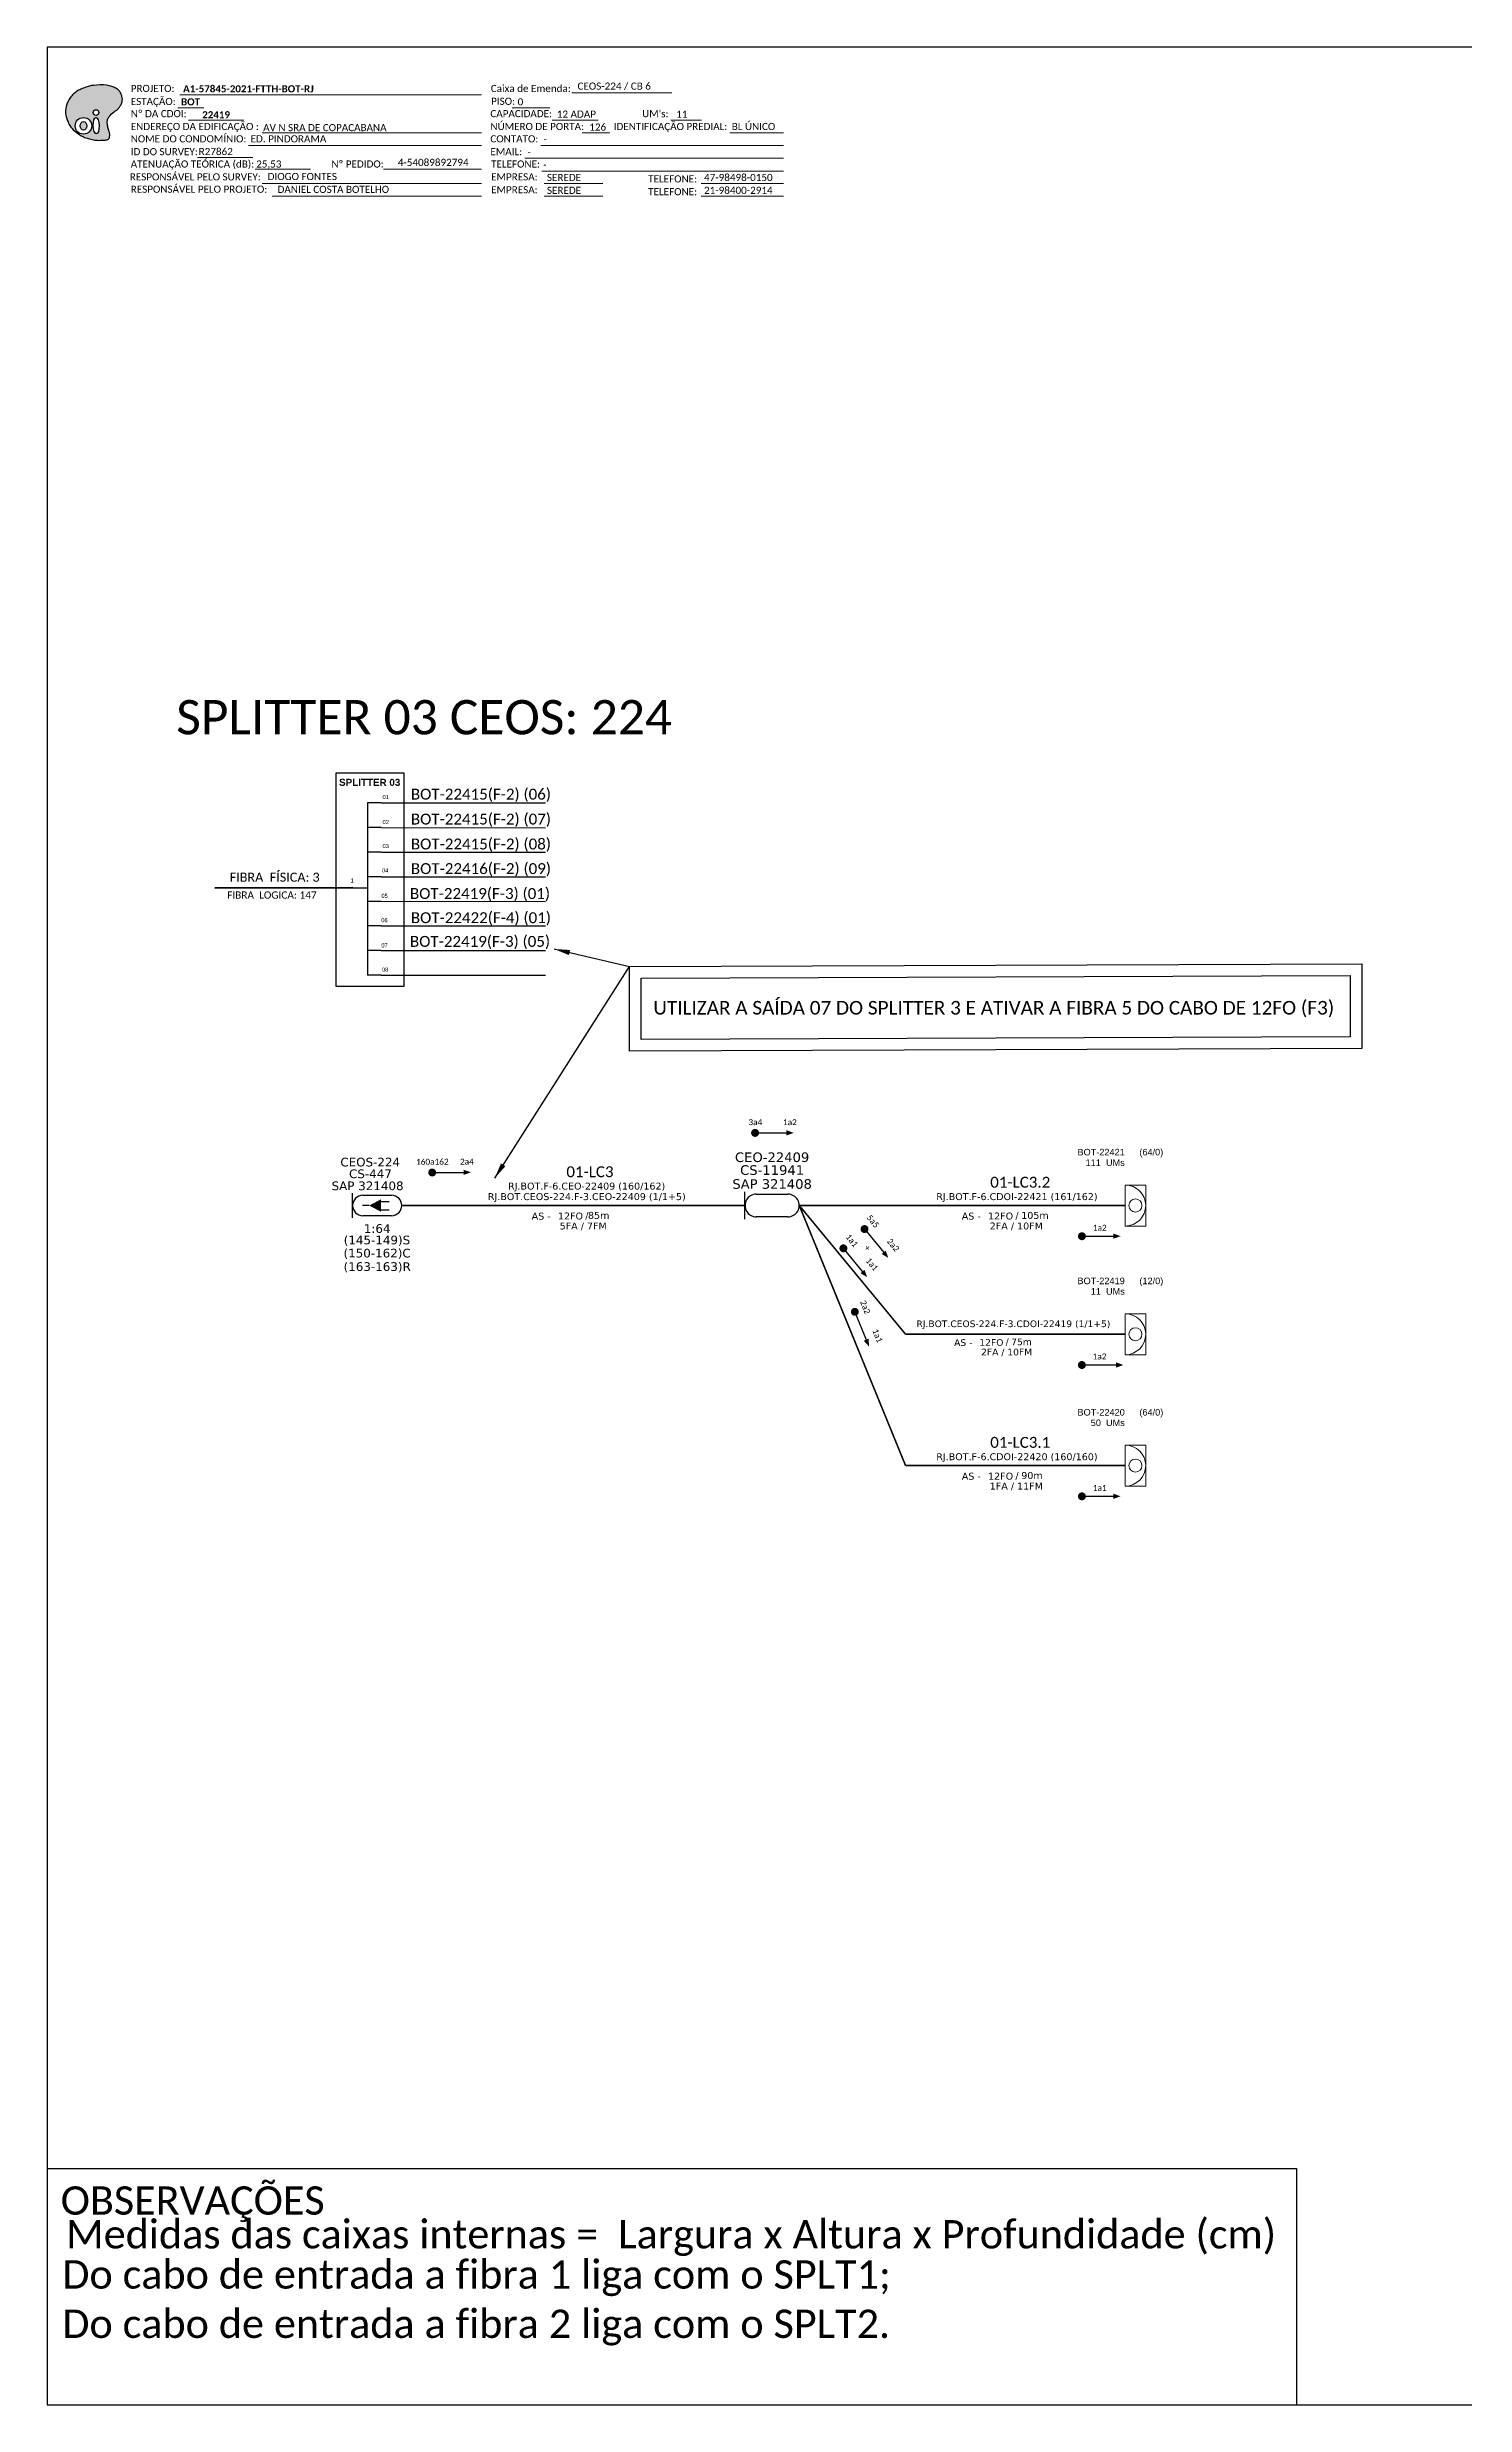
# Model space of a CAD drawing. Header units: millimetres. Extents: x 5390 to 6228, y -535 to 59.
# Drawn here: x 5390 to 5747, y -535 to 59 of the extents above; entities that cross this region are included whole.
import ezdxf
from ezdxf.enums import TextEntityAlignment as Align

# ---------------------------------------------------------------- set-up
doc = ezdxf.new("R2010")
doc.units = ezdxf.units.MM
for name, color, linetype, lineweight in [("20.0-LEGENDA DOS CDO'S", 1, 'Continuous', 0), ('20.1-CDO_INTERIOR', 1, 'Continuous', 0), ('40.1-ETIQUETAS', 1, 'Continuous', 20)]:
    doc.layers.add(name, color=color, linetype=linetype, lineweight=lineweight)
for name, color, linetype in [('20.4-CEOS', 1, 'Continuous'), ('CABO OPTICO EXISTENTE', 5, 'Continuous'), ('CAP a instalar', 1, 'Continuous'), ('CD de instalação futura', 8, 'Continuous'), ('SETA', 7, 'Continuous')]:
    doc.layers.add(name, color=color, linetype=linetype)
doc.styles.add('ARIAL', font='arial.ttf')
doc.styles.add('MtXpl_Calibri', font='calibri.ttf')
doc.styles.add('siredit', font='verdana.ttf')
doc.styles.add('WMF-Calibri0', font='calibri.ttf')
doc.styles.add('WMF-Calibri1', font='calibrib.ttf')
doc.linetypes.add('FENCELINE1', pattern='A,0.25,-0.1,[133,ltypeshp.shx,S=0.1,R=0,X=-0.1,Y=0],-0.1,1', length=1.45)
doc.dimstyles.get("Standard").update_dxf_attribs({"dimtxt": 0.18, "dimasz": 0.18, "dimexe": 0.18, "dimexo": 0.0625, "dimgap": 0.09, "dimtad": 0, "dimtih": 1, "dimtoh": 1, "dimdec": 4, "dimzin": 0, "dimdsep": 46, "dimtxsty": 'Standard', "dimcen": 0.09, "dimadec": 0, "dimazin": 0, "dimtfac": 1, "dimtdec": 4, "dimtofl": 0, "dimtmove": 0, "dimatfit": 3, "dimfxl": 0, "dimtolj": 1, "dimtzin": 0, "dimarcsym": 0})

# ---------------------------------------------------------------- blocks, each defined once
blk = doc.blocks.new('CDOI_INT')
at = {"layer": '20.1-CDO_INTERIOR', "color": 0, "lineweight": 18}
blk.add_lwpolyline([(4.25, -4.25), (4.25, 4.25), (0, 4.25), (0, -4.25)], close=True, dxfattribs=at)
blk.add_circle((2.12, 0), 1.36, dxfattribs=at)
blk.add_arc((0, 0), 4.25, 270, 90, dxfattribs=at)
at = {"layer": "20.0-LEGENDA DOS CDO'S", "color": 0, "style": 'ARIAL'}
for tag, p in [('CDO_N', (-0.08, 10.38)), ('SPLITER_1', (21.18, 10.38)), ('SPLITER_2', (21.19, 8.68)), ('SAP', (-0.08, 6.23)), ('SURVEY', (-0.08, 8.2)), ('1:XX', (5.94, -2.22)), ('UMS', (5.94, -4.24))]:
    blk.add_attdef(tag, p, '', height=1.36, dxfattribs=at)
blk.add_attdef('FIBRAS_UTILIZADAS', text='', height=1.36, dxfattribs=at).set_placement((15.34, 10.38), align=Align.CENTER)
blk = doc.blocks.new('ETIQUETA_RS5F')
at = {"layer": '40.1-ETIQUETAS', "color": 0, "style": 'siredit'}
blk.add_text('/', height=1.5, dxfattribs=at).set_placement((1.55, -1.95), align=Align.MIDDLE_RIGHT)
for tag, p in [('ETIQUETA_R_SECUNDARIA', (1.18, 2.1)), ('ETIQUETA_R_PRIMARIA', (1.18, 4.1)), ('F_ATIVAS/F_MORTAS', (1.11, -4.24))]:
    blk.add_attdef(tag, text='', height=1.5, dxfattribs=at).set_placement(p, align=Align.MIDDLE_CENTER)
for tag, p in [('TIPO_CABO', (-6.62, -2.12)), ('CAP_CABO', (0.37, -2.09))]:
    blk.add_attdef(tag, text='', height=1.5, dxfattribs=at).set_placement(p, align=Align.MIDDLE_RIGHT)
blk.add_attdef('METROS', text='', height=1.5, dxfattribs=at).set_placement((2.11, -1.95), align=Align.MIDDLE_LEFT)
for tag, p in [('FUSÃO_1', (0.82, -8.39)), ('FUSÃO_2', (0.82, -10.6)), ('FUSÃO_3', (0.82, -12.93)), ('FUSÃO_4', (0.82, -15.14)), ('FUSÃO_5', (0.82, -17.16))]:
    blk.add_attdef(tag, text='', height=1.5, dxfattribs=at).set_placement(p, align=Align.CENTER)
blk = doc.blocks.new('CEOS_RP_CT_DRT')
at = {"layer": '20.4-CEOS', "color": 0}
for p, q in [((-4.54, 1.19), (-1.19, 1.19)), ((-1.19, -1.19), (-4.54, -1.19))]:
    blk.add_line(p, q, dxfattribs=at)
for points in [[(-5.73, -1.43), (-5.73, 1.44)], [(-3.79, 0), (-4.59, 0)], [(-2.47, 0.48), (-1.45, 0.48)], [(-2.47, -0.52), (-1.45, -0.52)]]:
    blk.add_lwpolyline(points, dxfattribs=at)
blk.add_lwpolyline([(-3.79, 0, 0, 1.47, 0), (-2.41, 0, 1.47, 1.47, 0)], format="xyseb", dxfattribs=at)
for centre, start, end in [((-4.54, 0), 90, 270), ((-1.19, 0), 270, 90)]:
    blk.add_arc(centre, 1.19, start, end, dxfattribs=at)
at = {"layer": '20.4-CEOS', "color": 7, "style": 'siredit'}
for tag, p in [('Nº_DA_CEOS', (-2.86, 5.6)), ('LOCAL', (-2.86, 4.24)), ('SAP', (-2.86, 2.78)), ('RACIO_SPLITAGEM', (-2.86, -1.88)), ('FIBRAS_SPLITTER', (-2.86, -3.58)), ('FIBRAS_TOP_C', (-2.86, -5.08)), ('RESERVA_FINAIS', (-2.86, -6.39))]:
    blk.add_attdef(tag, text='', height=1.01, dxfattribs=at).set_placement(p, align=Align.TOP_CENTER)
blk = doc.blocks.new('OI')
h = blk.add_hatch(color=40)
edge = h.paths.add_edge_path()
edge.add_spline(control_points=[(4.35, -0.67), (3.92, -0.99), (3.26, -1.5), (2.81, -2.59), (2.9, -3.5), (3.06, -4.27), (3.31, -4.85), (3.37, -5.39), (3.4, -5.88), (3.2, -6.4), (2.54, -6.61), (1.65, -6.63), (0.55, -6.67), (-0.56, -6.42), (-1.61, -6.14), (-2.77, -5.61), (-3.92, -4.77), (-4.89, -3.7), (-5.34, -2.65), (-5.6, -1.94), (-5.85, -0.96), (-5.71, 0.47), (-5.1, 2.02), (-4.14, 3.02), (-3.3, 3.61), (-2.37, 4.16), (-1.36, 4.44), (-0.56, 4.7), (0.79, 4.85), (2.24, 4.97), (3.79, 4.57), (4.67, 4.21), (5.44, 3.65), (5.76, 2.99), (6.03, 2.21), (6.01, 1.46), (5.72, 0.64), (5.31, 0.08), (4.88, -0.38), (4.51, -0.55), (4.35, -0.67)], knot_values=[0, 0, 0, 0, 1.60434, 2.417191, 3.427595, 4.282808, 4.776746, 5.304182, 5.888771, 6.258406, 6.858137, 7.79129, 8.986195, 10.124242, 11.187857, 12.242908, 13.953784, 15.414161, 16.515391, 17.349188, 17.675853, 19.552021, 21.515531, 22.568638, 23.63245, 24.621084, 25.782718, 26.745347, 27.142653, 29.870543, 31.004649, 31.921532, 32.709589, 33.801391, 34.042471, 35.192333, 35.971461, 36.628871, 37.254359, 37.836911, 37.836911, 37.836911, 37.836911], degree=3, periodic=0)
h.paths.add_polyline_path([(1.13, -0.87, -1), (-0.04, -0.87, -1)], flags=16)
edge = h.paths.add_edge_path(flags=16)
edge.add_ellipse((0.56, -3.59), major_axis=(-0.02, 1.71), ratio=0.361305, start_angle=0, end_angle=360)
h.paths.add_polyline_path([(-0.36, -3.62, -1), (-3.8, -3.62, -1)], flags=16)
edge = h.paths.add_edge_path(flags=0)
edge.add_ellipse((-2.08, -3.62), major_axis=(0, 0.885), ratio=0.758294, start_angle=0, end_angle=360)
at = {"color": 40}
for centre, radius in [((-2.08, -3.62), 1.72), ((0.54, -0.87), 0.587)]:
    blk.add_circle(centre, radius, dxfattribs=at)
blk.add_ellipse((-2.08, -3.62), major_axis=(0, 0.885), ratio=0.758294, start_param=-3.141592653589792, end_param=3.141592653589792, dxfattribs=at)
blk.add_ellipse((0.56, -3.59), major_axis=(-0.02, 1.71), ratio=0.361305, dxfattribs=at)
at = {"color": 40, "start_tangent": (-0.800898, -0.598801), "end_tangent": (-0.800898, -0.598801)}
blk.add_spline([(4.35, -0.67), (3.2, -1.78), (2.9, -2.54), (2.92, -3.55), (3.12, -4.38), (3.28, -4.85), (3.37, -5.37), (3.35, -5.95), (3.2, -6.29), (2.66, -6.55), (1.73, -6.63), (0.54, -6.62), (-0.58, -6.41), (-1.6, -6.11), (-2.56, -5.67), (-3.95, -4.67), (-4.89, -3.56), (-5.37, -2.56), (-5.64, -1.78), (-5.72, -1.46), (-5.63, 0.42), (-4.84, 2.22), (-4.13, 2.99), (-3.27, 3.62), (-2.4, 4.09), (-1.3, 4.47), (-0.37, 4.72), (0.02, 4.77), (2.75, 4.8), (3.85, 4.53), (4.69, 4.16), (5.31, 3.68), (5.85, 2.73), (5.93, 2.5), (5.94, 1.35), (5.67, 0.62), (5.29, 0.08), (4.84, -0.36), (4.35, -0.67)], degree=3, dxfattribs=at)

msp = doc.modelspace()

# ---------------------------------------------------------------- linework, layer by layer
at = {"color": 7, "linetype": 'Continuous'}
for p, q in [((5470.24, -131.44), (5470.24, -174.87)), ((5473.76, -131.44), (5470.24, -131.44)), ((5473.76, -137.72), (5470.24, -137.72)), ((5473.76, -143.91), (5470.24, -143.91)), ((5466.59, -152.86), (5470.22, -152.86)), ((5473.76, -150.13), (5470.24, -150.13)), ((5473.76, -156.3), (5470.24, -156.3)), ((5473.76, -162.46), (5470.24, -162.46)), ((5473.76, -168.65), (5470.24, -168.65)), ((5473.76, -174.87), (5470.24, -174.87))]:
    msp.add_line(p, q, dxfattribs=at)
at = {"color": 10, "linetype": 'Continuous'}
for p, q in [((5473.76, -131.44), (5515.13, -131.45)), ((5473.76, -137.72), (5515.13, -137.73)), ((5473.76, -143.91), (5515.13, -143.92)), ((5473.76, -150.13), (5515.13, -150.15)), ((5473.76, -156.28), (5515.13, -156.3)), ((5473.76, -162.46), (5515.13, -162.47)), ((5473.76, -168.65), (5515.13, -168.66)), ((5473.76, -174.87), (5515.13, -174.88))]:
    msp.add_line(p, q, dxfattribs=at)
at = {"color": 1, "linetype": 'Continuous', "lineweight": 60}
msp.add_line((5466.59, -152.86), (5431.81, -152.97), dxfattribs=at)
for points in [[(5389.53, -535.08), (6228.1, -535.08), (6228.1, 58.92), (5389.53, 58.92), (5389.53, -535.08)], [(5389.53, -475.52), (5704.4, -475.52)]]:
    msp.add_lwpolyline(points)
at = {"color": 7, "lineweight": 0}
for points in [[(5422.49, 43.6), (5429.04, 43.6)], [(5423, 46.88), (5498.97, 46.88)], [(5506.77, 43.64), (5516.25, 43.64)], [(5521.81, 47.37), (5546.95, 47.37)], [(5425.15, 40.53), (5439.09, 40.53)], [(5443.72, 37.29), (5498.97, 37.29)], [(5516.82, 40.53), (5528.44, 40.53)], [(5524.4, 37.29), (5531.35, 37.29)], [(5546.76, 40.53), (5554.43, 40.53)], [(5561.58, 37.29), (5575.13, 37.29)], [(5427.47, 31.11), (5441.41, 31.11)], [(5440.31, 34.18), (5498.97, 34.18)], [(5509.9, 30.94), (5575.16, 30.94)], [(5513.94, 34.18), (5575.16, 34.18)], [(5442, 28.15), (5455.95, 28.15)], [(5443.72, 24.59), (5498.97, 24.59)], [(5474.33, 28.15), (5498.83, 28.15)], [(5474.84, 28.16), (5498.99, 28.16)], [(5514.18, 27.7), (5575.16, 27.7)], [(5514.79, 24.59), (5529.59, 24.59)], [(5554.39, 24.59), (5575.16, 24.59)], [(5446.21, 21.36), (5498.97, 21.36)], [(5514.79, 21.36), (5529.59, 21.36)], [(5554.39, 21.36), (5575.16, 21.36)]]:
    msp.add_lwpolyline(points, dxfattribs=at)
at = {"color": 7}
msp.add_lwpolyline([(5462.27, -177.65), (5479.55, -177.65), (5479.55, -123.99), (5462.27, -123.99)], close=True, dxfattribs=at)
at = {"color": 1}
for points in [[(5536.31, -172.68), (5720.86, -172.04), (5720.86, -193.39), (5536.31, -194.04)], [(5539.24, -175.62), (5717.93, -174.97), (5717.93, -190.46), (5539.24, -191.1)]]:
    msp.add_lwpolyline(points, close=True, dxfattribs=at)
for points, const_width in [([(5567.47, -214.63, 1), (5568.47, -214.63, 1)], 0.999), ([(5486.09, -224.62, 1), (5487.09, -224.61, 1)], 0.999), ([(5649.84, -240.66, 1), (5650.84, -240.66, 1)], 1), ([(5592.92, -259.24, 1), (5593.3, -260.17, 1)], 1), ([(5649.84, -306.19, 1), (5650.84, -306.19, 1)], 1)]:
    msp.add_lwpolyline(points, format="xyb", close=True, dxfattribs=dict(const_width=const_width))
at = {"color": 0, "const_width": 1}
for points in [[(5589.91, -243.32, 1), (5590.54, -244.09, 1)], [(5595.23, -238.47, 1), (5595.87, -239.24, 1)]]:
    msp.add_lwpolyline(points, format="xyb", close=True, dxfattribs=at)
at = {"color": 7, "const_width": 1}
msp.add_lwpolyline([(5649.84, -273.1, 1), (5650.84, -273.1, 1)], format="xyb", close=True, dxfattribs=at)
at = {"linetype": 'Continuous'}
msp.add_lwpolyline([(5704.4, -475.52), (5704.4, -535.08)], dxfattribs=at)
at = {"layer": 'CAP a instalar', "color": 5, "linetype": 'Continuous'}
for p, q in [((5565.42, -236.35), (5565.42, -229.48)), ((5568.27, -230.07), (5576.26, -230.07)), ((5576.26, -235.77), (5568.27, -235.77))]:
    msp.add_line(p, q, dxfattribs=at)
at = {"layer": 'CAP a instalar', "color": 5, "linetype": 'FENCELINE1', "ltscale": 6, "const_width": 0.4}
msp.add_lwpolyline([(5478.91, -232.92), (5565.42, -232.92)], dxfattribs=at)
at = {"layer": 'CAP a instalar', "color": 1, "linetype": 'FENCELINE1', "ltscale": 6, "const_width": 0.4}
for points in [[(5579.11, -232.92), (5605.9, -265.36)], [(5605.9, -265.36), (5661.25, -265.36)]]:
    msp.add_lwpolyline(points, dxfattribs=at)
at = {"layer": 'CAP a instalar', "color": 0, "linetype": 'FENCELINE1', "ltscale": 6, "const_width": 0.4}
for points in [[(5579.11, -232.92), (5605.9, -298.45)], [(5579.11, -232.92), (5661.25, -232.92)], [(5605.9, -298.45), (5661.25, -298.45)]]:
    msp.add_lwpolyline(points, dxfattribs=at)
at = {"layer": 'CAP a instalar', "color": 5, "linetype": 'Continuous'}
for centre, major_axis, start_param, end_param in [((5568.27, -232.92), (-2.01, 2.01), -0.785173, 2.35642), ((5576.26, -232.92), (2.01, 2.01), 3.927216, 7.068809)]:
    msp.add_ellipse(centre, major_axis=major_axis, ratio=1, start_param=start_param, end_param=end_param, dxfattribs=at)
at = {"layer": 'SETA'}
for points in [[(5567.97, -214.63), (5576.55, -214.63)], [(5486.59, -224.62), (5495.17, -224.57)], [(5650.34, -240.66), (5658.93, -240.66)], [(5592.98, -259.41), (5596.23, -267.37)], [(5650.34, -306.19), (5658.94, -306.19)]]:
    msp.add_lwpolyline(points, dxfattribs=at)
at = {"layer": 'SETA', "color": 0}
for points in [[(5590.02, -243.46), (5595.48, -250.1)], [(5595.34, -238.61), (5600.8, -245.25)]]:
    msp.add_lwpolyline(points, dxfattribs=at)
at = {"layer": 'SETA', "color": 7}
msp.add_lwpolyline([(5650.34, -273.1), (5658.94, -273.1)], dxfattribs=at)
at = {"layer": 'SETA'}
for points in [[(5575.87, -213.95), (5577.69, -214.62), (5575.87, -215.28)], [(5494.48, -223.9), (5496.31, -224.55), (5494.49, -225.23)], [(5658.24, -239.98), (5660.08, -240.64), (5658.24, -241.31)], [(5596.6, -266.47), (5596.67, -268.42), (5595.36, -266.98)], [(5658.25, -305.51), (5660.08, -306.18), (5658.25, -306.85)]]:
    msp.add_solid(points, dxfattribs=at)
at = {"layer": 'SETA', "color": 0}
for points in [[(5595.56, -249.13), (5596.21, -250.97), (5594.53, -249.98)], [(5600.89, -244.28), (5601.54, -246.12), (5599.86, -245.13)]]:
    msp.add_solid(points, dxfattribs=at)
at = {"layer": 'SETA', "color": 7}
msp.add_solid([(5658.94, -272.43), (5660.77, -273.1), (5658.94, -273.77)], dxfattribs=at)

# ---------------------------------------------------------------- block references
at = {"color": 7, "xscale": 1.213923925163967, "yscale": 1.213923925163967, "zscale": 1.213923925163967, "rotation": 0.1532896023949059}
msp.add_blockref('OI', (5401.2, 43.5), dxfattribs=at)
at = {"layer": '20.4-CEOS', "color": 5}
ref = msp.add_blockref('CEOS_RP_CT_DRT', (5478.91, -232.92), dxfattribs=dict(at, xscale=2.161665797233582, yscale=2.161665797233582, zscale=2.161665791999999))
ref.add_attrib('Nº_DA_CEOS', 'CEOS-224', dxfattribs={"color": 0, "height": 2.183, "style": 'siredit'}).set_placement((5470.96, -220.89), align=Align.TOP_CENTER)
ref.add_attrib('LOCAL', 'CS-447', dxfattribs={"color": 0, "height": 2.183, "style": 'siredit'}).set_placement((5471.02, -223.84), align=Align.TOP_CENTER)
ref.add_attrib('SAP', 'SAP 321408', dxfattribs={"color": 0, "height": 2.183, "style": 'siredit'}).set_placement((5470.3, -226.87), align=Align.TOP_CENTER)
ref.add_attrib('RACIO_SPLITAGEM', '1:64', dxfattribs={"color": 0, "height": 2.183, "style": 'siredit'}).set_placement((5472.72, -237.63), align=Align.TOP_CENTER)
ref.add_attrib('FIBRAS_SPLITTER', '(145-149)S', dxfattribs={"color": 0, "height": 2.183, "style": 'siredit'}).set_placement((5472.66, -240.52), align=Align.TOP_CENTER)
ref.add_attrib('FIBRAS_TOP_C', '(150-162)C', dxfattribs={"color": 0, "height": 2.183, "style": 'siredit'}).set_placement((5472.7, -243.82), align=Align.TOP_CENTER)
ref.add_attrib('RESERVA_FINAIS', '(163-163)R', dxfattribs={"color": 0, "height": 2.183, "style": 'siredit'}).set_placement((5472.72, -247.22), align=Align.TOP_CENTER)
at = {"layer": 'CAP a instalar', "color": 0, "linetype": 'FENCELINE1', "ltscale": 7}
ref = msp.add_blockref('ETIQUETA_RS5F', (5632.58, -233.13), dxfattribs=dict(at, xscale=1.166399984998861, yscale=1.166399984998861, zscale=1.166399984999999))
ref.add_attrib('ETIQUETA_R_SECUNDARIA', 'RJ.BOT.F-6.CDOI-22421 (161/162)', dxfattribs={"layer": 'CABO OPTICO EXISTENTE', "color": 0, "height": 1.7496, "style": 'siredit'}).set_placement((5633.96, -230.68), align=Align.MIDDLE_CENTER)
ref.add_attrib('TIPO_CABO', 'AS -', dxfattribs={"layer": '40.1-ETIQUETAS', "color": 0, "height": 1.75, "style": 'siredit'}).set_placement((5624.86, -235.6), align=Align.MIDDLE_RIGHT)
ref.add_attrib('CAP_CABO', '12FO', dxfattribs={"layer": '40.1-ETIQUETAS', "color": 0, "height": 1.75, "style": 'siredit'}).set_placement((5633.01, -235.57), align=Align.MIDDLE_RIGHT)
ref.add_attrib('METROS', '105m', dxfattribs={"layer": '40.1-ETIQUETAS', "color": 0, "height": 1.75, "style": 'siredit'}).set_placement((5635.04, -235.41), align=Align.MIDDLE_LEFT)
ref.add_attrib('F_ATIVAS/F_MORTAS', '2FA / 10FM', dxfattribs={"layer": '40.1-ETIQUETAS', "color": 0, "height": 1.75, "style": 'siredit'}).set_placement((5633.81, -238.08), align=Align.MIDDLE_CENTER)
at = {"layer": 'CAP a instalar', "color": 1, "linetype": 'FENCELINE1', "ltscale": 7}
ref = msp.add_blockref('ETIQUETA_RS5F', (5630.15, -265.08), dxfattribs=dict(at, xscale=1.120210545592906, yscale=1.120210545592906, zscale=1.120210545593999))
ref.add_attrib('ETIQUETA_R_SECUNDARIA', 'RJ.BOT.CEOS-224.F-3.CDOI-22419 (1/1+5)', dxfattribs={"layer": 'CABO OPTICO EXISTENTE', "color": 0, "height": 1.6803, "style": 'siredit'}).set_placement((5633.07, -262.72), align=Align.MIDDLE_CENTER)
ref.add_attrib('TIPO_CABO', 'AS -', dxfattribs={"layer": '40.1-ETIQUETAS', "color": 0, "height": 1.68, "style": 'siredit'}).set_placement((5622.74, -267.45), align=Align.MIDDLE_RIGHT)
ref.add_attrib('CAP_CABO', '12FO', dxfattribs={"layer": '40.1-ETIQUETAS', "color": 0, "height": 1.68, "style": 'siredit'}).set_placement((5630.56, -267.42), align=Align.MIDDLE_RIGHT)
ref.add_attrib('METROS', '75m', dxfattribs={"layer": '40.1-ETIQUETAS', "color": 0, "height": 1.68, "style": 'siredit'}).set_placement((5632.52, -267.27), align=Align.MIDDLE_LEFT)
ref.add_attrib('F_ATIVAS/F_MORTAS', '2FA / 10FM', dxfattribs={"layer": '40.1-ETIQUETAS', "color": 0, "height": 1.68, "style": 'siredit'}).set_placement((5631.36, -269.83), align=Align.MIDDLE_CENTER)
at = {"layer": 'CAP a instalar', "color": 0, "linetype": 'FENCELINE1', "ltscale": 7}
ref = msp.add_blockref('ETIQUETA_RS5F', (5632.58, -298.67), dxfattribs=dict(at, xscale=1.166399984998861, yscale=1.166399984998861, zscale=1.166399984999999))
ref.add_attrib('ETIQUETA_R_SECUNDARIA', 'RJ.BOT.F-6.CDOI-22420 (160/160)', dxfattribs={"layer": 'CABO OPTICO EXISTENTE', "color": 0, "height": 1.7496, "style": 'siredit'}).set_placement((5633.96, -296.21), align=Align.MIDDLE_CENTER)
ref.add_attrib('TIPO_CABO', 'AS -', dxfattribs={"layer": '40.1-ETIQUETAS', "color": 0, "height": 1.75, "style": 'siredit'}).set_placement((5624.87, -301.13), align=Align.MIDDLE_RIGHT)
ref.add_attrib('CAP_CABO', '12FO', dxfattribs={"layer": '40.1-ETIQUETAS', "color": 0, "height": 1.75, "style": 'siredit'}).set_placement((5633.01, -301.11), align=Align.MIDDLE_RIGHT)
ref.add_attrib('METROS', '90m', dxfattribs={"layer": '40.1-ETIQUETAS', "color": 0, "height": 1.75, "style": 'siredit'}).set_placement((5635.05, -300.95), align=Align.MIDDLE_LEFT)
ref.add_attrib('F_ATIVAS/F_MORTAS', '1FA / 11FM', dxfattribs={"layer": '40.1-ETIQUETAS', "color": 0, "height": 1.75, "style": 'siredit'}).set_placement((5633.81, -303.62), align=Align.MIDDLE_CENTER)
at = {"layer": 'CD de instalação futura', "color": 0, "ltscale": 11}
ref = msp.add_blockref('CDOI_INT', (5661.25, -232.92), dxfattribs=dict(at, xscale=1.21541625498503, yscale=1.21541625498503, zscale=1.21541625498503))
ref.add_attrib('CDO_N', 'BOT-22421', dxfattribs={"layer": "20.0-LEGENDA DOS CDO'S", "color": 0, "height": 1.653, "style": 'ARIAL'}).set_placement((5661.15, -220.3), align=Align.RIGHT)
ref.add_attrib('FIBRAS_UTILIZADAS', '    (64/0)', dxfattribs={"layer": "20.0-LEGENDA DOS CDO'S", "color": 0, "height": 1.65, "style": 'ARIAL'}).set_placement((5666.55, -220.3), align=Align.CENTER)
ref.add_attrib('SURVEY', '111  UMs', dxfattribs={"layer": "20.0-LEGENDA DOS CDO'S", "color": 0, "height": 1.653, "style": 'ARIAL'}).set_placement((5661.15, -222.95), align=Align.RIGHT)
at = {"layer": 'CD de instalação futura', "color": 1, "ltscale": 11}
ref = msp.add_blockref('CDOI_INT', (5661.25, -265.36), dxfattribs=dict(at, xscale=1.21541625498503, yscale=1.21541625498503, zscale=1.21541625498503))
ref.add_attrib('CDO_N', 'BOT-22419', dxfattribs={"layer": "20.0-LEGENDA DOS CDO'S", "color": 0, "height": 1.653, "style": 'ARIAL'}).set_placement((5661.15, -252.74), align=Align.RIGHT)
ref.add_attrib('FIBRAS_UTILIZADAS', '    (12/0)', dxfattribs={"layer": "20.0-LEGENDA DOS CDO'S", "color": 0, "height": 1.65, "style": 'ARIAL'}).set_placement((5666.56, -252.74), align=Align.CENTER)
ref.add_attrib('SURVEY', '11  UMs', dxfattribs={"layer": "20.0-LEGENDA DOS CDO'S", "color": 0, "height": 1.653, "style": 'ARIAL'}).set_placement((5661.16, -255.39), align=Align.RIGHT)
at = {"layer": 'CD de instalação futura', "color": 0, "ltscale": 11}
ref = msp.add_blockref('CDOI_INT', (5661.25, -298.45), dxfattribs=dict(at, xscale=1.21541625498503, yscale=1.21541625498503, zscale=1.21541625498503))
ref.add_attrib('CDO_N', 'BOT-22420', dxfattribs={"layer": "20.0-LEGENDA DOS CDO'S", "color": 0, "height": 1.653, "style": 'ARIAL'}).set_placement((5661.15, -285.84), align=Align.RIGHT)
ref.add_attrib('FIBRAS_UTILIZADAS', '    (64/0)', dxfattribs={"layer": "20.0-LEGENDA DOS CDO'S", "color": 0, "height": 1.65, "style": 'ARIAL'}).set_placement((5666.56, -285.84), align=Align.CENTER)
ref.add_attrib('SURVEY', '50  UMs', dxfattribs={"layer": "20.0-LEGENDA DOS CDO'S", "color": 0, "height": 1.653, "style": 'ARIAL'}).set_placement((5661.16, -288.49), align=Align.RIGHT)

# ---------------------------------------------------------------- texts
at = {"color": 7, "lineweight": 0, "style": 'WMF-Calibri0'}
for s, height, p in [('PROJETO:', 1.793, (5410.6, 47.62)), ('Caixa de Emenda:', 1.7927, (5501.36, 47.62)), ('ESTAÇÃO:', 1.793, (5410.6, 44.34)), ('Nº DA CDOI:', 1.7927, (5410.6, 41.27)), ('CAPACIDADE:', 1.7927, (5501.25, 41.27)), ('PISO:', 1.793, (5501.43, 44.39)), ("UM's:", 1.793, (5539.49, 41.27)), ('ENDEREÇO DA EDIFICAÇÃO :', 1.7927, (5410.6, 38.04)), ('NOME DO CONDOMÍNIO:', 1.7927, (5410.6, 34.93)), ('ED. PINDORAMA', 1.7927, (5440.82, 34.93)), ('CONTATO:', 1.793, (5501.25, 34.93)), ('NÚMERO DE PORTA:', 1.7927, (5501.25, 38.04)), ('IDENTIFICAÇÃO PREDIAL:', 1.7927, (5532.33, 38.04)), ('BL ÚNICO', 1.793, (5562.08, 38.04)), ('ATENUAÇÃO TEÓRICA (dB):', 1.7927, (5410.6, 28.58)), ('ID DO SURVEY:', 1.7927, (5410.6, 31.69)), ('25,53 ', 1.793, (5442.22, 28.58)), ('Nº PEDIDO:', 1.793, (5461.19, 28.58)), ('EMAIL:', 1.793, (5501.25, 31.69)), ('TELEFONE:', 1.793, (5501.43, 28.58)), ('RESPONSÁVEL PELO SURVEY:', 1.7927, (5410.36, 25.34)), ('RESPONSÁVEL PELO PROJETO:', 1.7927, (5410.6, 22.23)), ('EMPRESA:', 1.793, (5501.43, 25.34)), ('EMPRESA:', 1.793, (5501.43, 22.1)), ('TELEFONE:', 1.793, (5541.03, 24.83)), ('TELEFONE:', 1.793, (5541.03, 21.6))]:
    msp.add_text(s, height=height, dxfattribs=at).set_placement(p)
at = {"color": 7, "linetype": 'Continuous'}
for s, height, style, p in [('A1-57845-2021-FTTH-BOT-RJ', 1.7927, 'WMF-Calibri1', (5423.8, 47.53)), ('CEOS-224 / CB 6', 1.7927, 'WMF-Calibri0', (5523.21, 48.21)), ('BOT', 1.793, 'WMF-Calibri1', (5423.28, 44.25)), ('0', 1.79, 'WMF-Calibri0', (5508.12, 44.24)), ('12 ADAP', 1.793, 'WMF-Calibri0', (5518, 41.15)), ('11', 1.793, 'WMF-Calibri0', (5548.11, 41.13)), ('AV N SRA DE COPACABANA ', 1.7927, 'WMF-Calibri0', (5443.98, 37.75)), ('-', 1.79, 'WMF-Calibri0', (5514.62, 34.81)), ('126', 1.793, 'WMF-Calibri0', (5526.18, 37.89)), ('R27862', 1.793, 'WMF-Calibri0', (5427.73, 31.72)), ('-', 1.79, 'WMF-Calibri0', (5510.6, 31.54)), ('DIOGO FONTES', 1.7927, 'WMF-Calibri0', (5445.12, 25.43)), ('DANIEL COSTA BOTELHO', 1.7927, 'WMF-Calibri0', (5447.61, 22.19)), ('-', 1.79, 'WMF-Calibri0', (5514.55, 28.41)), ('SEREDE', 1.793, 'WMF-Calibri0', (5515.49, 25.19)), ('SEREDE', 1.793, 'WMF-Calibri0', (5515.49, 21.95)), ('47-98498-0150', 1.7927, 'WMF-Calibri0', (5555.1, 25.19)), ('21-98400-2914', 1.7927, 'WMF-Calibri0', (5555.1, 21.95))]:
    msp.add_text(s, height=height, dxfattribs=dict(at, style=style)).set_placement(p)
at = {"color": 7, "linetype": 'Continuous', "style": 'WMF-Calibri1'}
msp.add_text('22419', height=1.793, dxfattribs=at).set_placement((5432.12, 40.99), align=Align.CENTER)
at = {"color": 7}
for s, height, style, p in [('4-54089892794', 1.7927, 'WMF-Calibri0', (5477.91, 28.99)), ('1a2', 1.5, 'MtXpl_Calibri', (5653.04, -271.71))]:
    msp.add_text(s, height=height, dxfattribs=dict(at, style=style)).set_placement(p)
at = {"color": 1}
for s, height, style, p in [('BOT-22419(F-3) (01)', 2.7432, 'MtXpl_Calibri', (5480.98, -155.69)), ('BOT-22419(F-3) (05)', 2.7432, 'MtXpl_Calibri', (5480.98, -167.75)), ('UTILIZAR A SAÍDA 07 DO SPLITTER 3 E ATIVAR A FIBRA 5 DO CABO DE 12FO (F3)', 3.4259, 'WMF-Calibri0', (5542.32, -184.81))]:
    msp.add_text(s, height=height, dxfattribs=dict(at, style=style)).set_placement(p)
at = {"color": 1, "style": 'MtXpl_Calibri'}
for s, p in [('5a5', (5596, -236.03)), ('2a2', (5601.09, -242))]:
    msp.add_text(s, height=1.5, rotation=309.41479, dxfattribs=at).set_placement(p)
at = {"color": 0, "style": 'MtXpl_Calibri'}
for s, p in [('1a1', (5590.68, -240.88)), ('+', (5595.34, -243.65)), ('1a1', (5595.76, -246.85))]:
    msp.add_text(s, height=1.5, rotation=309.41479, dxfattribs=at).set_placement(p)
for s, style, p in [('OBSERVAÇÕES', 'WMF-Calibri0', (5392.95, -487.17)), ('Do cabo de entrada a fibra 1 liga com o SPLT1;', 'MtXpl_Calibri', (5393.36, -505.8)), ('Do cabo de entrada a fibra 2 liga com o SPLT2.', 'MtXpl_Calibri', (5393.36, -518.23))]:
    msp.add_text(s, height=7.1308, dxfattribs=dict(style=style)).set_placement(p)
at = {"attachment_point": 5}
for s, insert, char_height, width in [('{\\fCalibri|b0|i0|c0|p34;\\C7;SPLITTER 03 CEOS: 224}', (5484.55, -109.95), 8.64, 131.666), ('\\C10;\\fArial|b1|i0|c0|p34;SPLITTER 03', (5470.83, -126.32), 1.7753, 17.28), ('\\C7;\\fArial|b0|i0;\\H0.578704x;01 ', (5474.87, -130.01), 1.7753, 3.7582), ('\\C7;\\fCalibri|b0|i0|c0|p34;BOT-22415(F-2) (06)', (5498.87, -129.58), 2.7432, 40.9104), ('\\C7;\\fArial|b0|i0|;\\H1.0273588255048;02 ', (5474.87, -136.3), 1.7753, 3.7582), ('\\C7;\\fCalibri|b0|i0|c0|p34;BOT-22415(F-2) (07)', (5498.87, -135.86), 2.7432, 40.9104), ('\\C7;\\fArial|b0|i0|;\\H1.0273588255048;03 ', (5474.87, -142.36), 1.7753, 3.456), ('\\C7;\\fCalibri|b0|i0|c0|p34;BOT-22415(F-2) (08)', (5498.87, -142.14), 2.7432, 40.9104), ('\\C7;\\fCalibri|b0|i0|c0|p34;FIBRA  FÍSICA: 3', (5446.88, -150.22), 2.2859, 34.56), ('\\C7;\\fArial|b0|i0|;\\H1.0273588255048;04 ', (5474.72, -148.5), 1.7753, 3.7582), ('\\C7;\\fCalibri|b0|i0|c0|p34;BOT-22416(F-2) (09)', (5498.87, -148.34), 2.7432, 40.9104), ('\\C7;\\fCalibri|b0|i0|c0|p34;FIBRA  LOGICA: 147', (5446.18, -154.71), 1.8289, 34.56), ('\\C7;\\fArial|b0|i0|;\\H1.0273588255048;1', (5466.42, -151.04), 1.7753, 1.7584), ('\\C7;\\fArial|b0|i0|;\\H1.0273588255048;05 ', (5474.59, -154.9), 1.7753, 4.6222), ('\\C7;\\fCalibri|b0|i0|c0|p34;BOT-22422(F-4) (01)', (5498.86, -160.71), 2.7432, 40.9104), ('\\C7;\\fArial|b0|i0|;\\H1.0273588255048;06 ', (5474.54, -161.04), 1.7753, 3.7582), ('\\C7;\\fArial|b0|i0|;\\H1.0273588255048;07 ', (5474.57, -167.41), 1.7753, 3.7582), ('\\C7;\\fArial|b0|i0|;\\H1.0273588255048;08 ', (5474.72, -173.49), 1.7753, 3.7582), ('\\C7;\\fCalibri|b0|i0|c0|p34;3a4', (5568.02, -211.93), 1.4978, 25.3213), ('\\C7;\\fCalibri|b0|i0|c0|p34;1a2', (5576.74, -211.93), 1.4978, 25.3213), ('\\C3;\\fCalibri|b0|i0|c0|p34;01-LC3', (5526.35, -224.43), 2.7432, 40.9104), ('\\C3;\\fCalibri|b0|i0|c0|p34;01-LC3.2', (5634.8, -227.07), 2.7432, 40.9104), ('\\C7;\\fCalibri|b0|i0|c0|p34;1a2', (5654.83, -238.53), 1.5, 25.3588), ('\\C3;\\fCalibri|b0|i0|c0|p34;01-LC3.1', (5634.8, -292.61), 2.7432, 40.9104), ('\\C7;\\fCalibri|b0|i0|c0|p34;1a1', (5654.84, -304.07), 1.5, 25.3588)]:
    msp.add_mtext(s, dxfattribs=dict(at, insert=insert, char_height=char_height, width=width))
for s, insert, char_height, width, rotation in [('\\C7;\\fCalibri|b0|i0|c0|p34;160a162', (5486.62, -221.91), 1.4978, 25.3213, 0.31185), ('\\C7;\\fCalibri|b0|i0|c0|p34;2a4', (5495.34, -221.87), 1.4978, 25.3213, 0.31185), ('\\fCalibri|b0|i0|c0|p34;2a2', (5595.74, -258.53), 1.5, 25.3588, 292.15708), ('\\fCalibri|b0|i0|c0|p34;1a1', (5598.83, -265.74), 1.5, 25.3588, 292.15708)]:
    msp.add_mtext(s, dxfattribs=dict(at, insert=insert, char_height=char_height, width=width, rotation=rotation))
at = {"insert": (5394.3, -488.55), "char_height": 7.1308, "width": 658.8434, "attachment_point": 1, "style": 'WMF-Calibri0'}
msp.add_mtext('Medidas das caixas internas =  Largura x Altura x Profundidade (cm)', dxfattribs=at)
at = {"layer": '20.4-CEOS', "color": 5, "style": 'siredit'}
for s, p in [('CEO-22409', (5572.26, -219.55)), ('CS-11941', (5572.26, -222.78)), ('SAP 321408', (5572.26, -226.29))]:
    msp.add_text(s, height=2.413, rotation=0.01293, dxfattribs=at).set_placement(p, align=Align.TOP_CENTER)
at = {"layer": '40.1-ETIQUETAS', "style": 'siredit'}
for s, height, p in [('RJ.BOT.CEOS-224.F-3.CEO-22409 (1/1+5)', 1.7496, (5525.55, -230.68)), ('5FA / 7FM', 1.75, (5524.64, -238.08))]:
    msp.add_text(s, height=height, dxfattribs=at).set_placement(p, align=Align.MIDDLE_CENTER)
at = {"layer": '40.1-ETIQUETAS', "color": 0, "style": 'siredit'}
msp.add_text('RJ.BOT.F-6.CEO-22409 (160/162)', height=1.7496, dxfattribs=at).set_placement((5525.51, -228.03), align=Align.MIDDLE_CENTER)
at = {"layer": '40.1-ETIQUETAS', "color": 7, "style": 'siredit'}
for s, p in [('AS -', (5516.45, -235.6)), ('12FO', (5524.6, -235.57)), ('/', (5525.98, -235.41))]:
    msp.add_text(s, height=1.75, dxfattribs=at).set_placement(p, align=Align.MIDDLE_RIGHT)
msp.add_text('85m', height=1.75, dxfattribs=at).set_placement((5525.85, -235.41), align=Align.MIDDLE_LEFT)

# ---------------------------------------------------------------- leaders
at = {"color": 1}
for points in [[(5517.3, -168.29), (5536.31, -172.68)], [(5502.33, -226.03), (5536.31, -172.68)]]:
    msp.add_leader(points, dimstyle='Standard', override={"dimasz": 4, "dimgap": 0.09, "dimtad": 0, "dimzin": 1}, dxfattribs=at)

doc.saveas('drawing.dxf')
